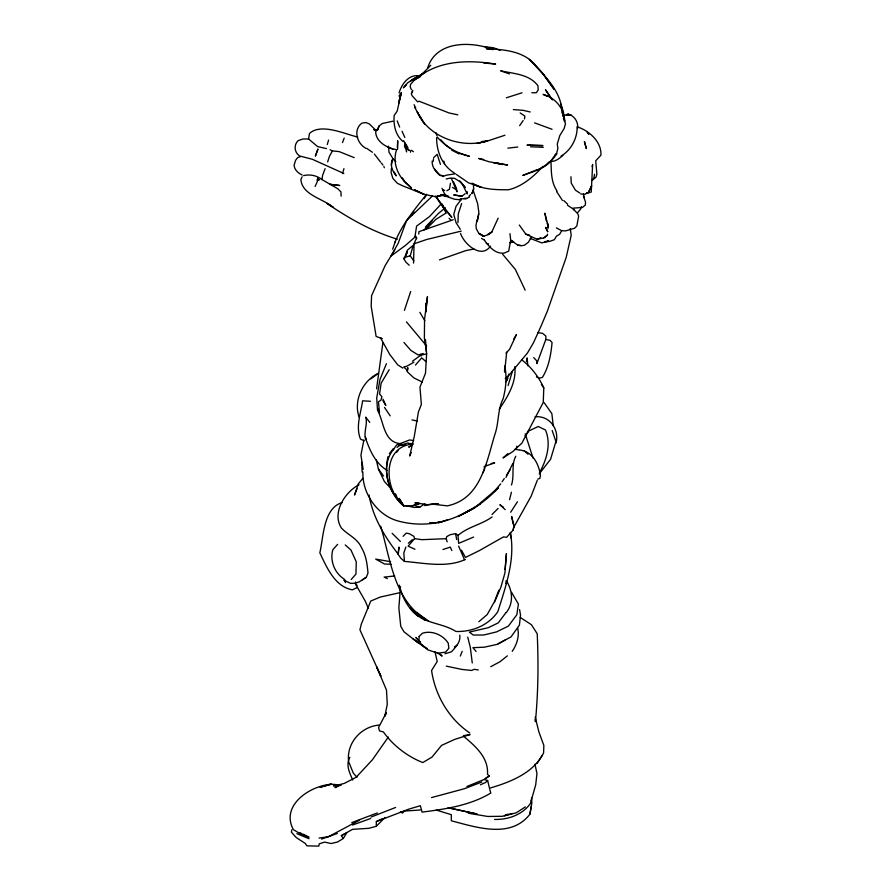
<?xml version="1.0" encoding="UTF-8"?>
<svg xmlns="http://www.w3.org/2000/svg" width="891" height="891" viewBox="0 0 891 891"><rect width="100%" height="100%" fill="white"/><g stroke="black" fill="none" stroke-linecap="round" stroke-linejoin="round"><path stroke-width="1.34" d="M533.754 357.603L536.805 360.944L536.917 363.55L545.827 339.471L545.838 336.03L542.652 333.39L537.774 332.555M291.836 829.755L291.402 832.138L296.224 837.54L305.346 843.499L306.883 845.86L318.844 846.105L319.201 843.844L324.636 842.106L331.107 843.532L337.6 841.984L343.325 838.464L341.342 835.658L352.546 829.343L368.852 828.307L376.303 826.291L376.336 821.569L382.673 818.573M563.524 114.939L563.546 112.288L560.918 104.18M410.506 152.172L410.528 150.88M416.62 237.741L414.07 243.8L413.535 263.09M556.04 443.005C559.548 429.351 549.669 415.273 535.034 416.821M404.726 142.928L404.581 146.647L406.396 150.323M407.722 369.654L407.8 367.671L407.031 371.48L413.769 377.829L422.234 382.027M457.952 222.605L458.297 213.807L461.638 203.616M521.814 359.864C531.292 367.159 538.921 377.038 543.8 387.93L543.243 402.454L521.914 443.083L512.837 451.592L503.014 457.952L507.926 453.597M397.62 149.309L397.709 140.745L397.319 147.383M425.72 312.05L426.098 303.04L426.31 306.961M510.944 538.108L510.376 532.773M561.965 113.012C562.299 91.45 543.12 74.187 529.365 59.363C517.036 50.275 500.965 49.484 486.241 48.649L491.309 49.417M418.781 234.055L418.904 231.682L453.263 219.732M436.601 137.815C436.612 151.503 442.059 165.47 454.243 172.954M362.871 471.963C362.102 493.224 377.049 515.098 397.731 520.901C412.177 524.922 427.78 525.2 442.281 521.513L434.908 522.872L429.685 522.594M391.427 168.132L391.082 172.553L392.886 178.445L397.442 183.334L403.044 186.007L424.06 194.338L435.476 196.666L443.963 194.817L437.336 196.065L442.615 195.508L448.63 196.443L440.945 194.55L454.711 199.283L460.97 199.84M505.91 583.572L506.11 581.222M505.052 569.449L506.433 553.578L504.919 573.024L500.942 587.035L494.55 601.982M426.021 311.727L426.277 308.988M426.544 306.248L427.446 296.67L424.573 319.134L424.372 338.112L426.444 351.856M459.778 635.127C460.781 642.222 455.702 646.933 451.57 651.744L445.021 653.771M433.26 161.293L433.494 158.899M412.41 92.553L412.644 90.336L411.308 93.778L412.121 95.76L417.667 101.864L419.082 101.218L448.997 112.945L457.818 114.85M376.581 388.754L382.829 343.146M450.467 183.201L449.443 189.215L446.848 190.73M524.487 118.948L524.899 116.108L520.177 112.957M341.142 196.187L340.93 191.888L337.756 188.747L321.985 179.57L322.598 175.327L325.092 168.722M388.587 146.146L388.944 152.105L392.408 157.74M414.939 236.828L416.598 226.091L429.473 216.613L441.312 203.85M511.479 484.994C514.653 475.66 511 464.979 515.778 456.237M506.701 352.212L504.607 372.115L504.551 369.565M436.334 810.086L451.314 814.686L451.314 820.789C476.329 827.271 510.777 839.077 529.933 814.174L531.214 806.444M519.297 225.033L525.857 234.177L537.095 239.245L543.766 237.964L547.319 235.291L547.497 234.21M529.933 814.174L531.86 802.914L531.571 797.801M504.117 536.972L506.678 537.295L513.194 530.022L513.984 525.59L511.612 516.446L513.171 524.053M388.053 456.582C384.789 469.501 386.616 483.891 394.468 494.839M513.194 530.022L513.984 525.59M548.01 227.951L547.442 223.062L548.01 227.951L548.288 226.492L544.846 213.138L546.428 221.146M531.159 800.018L530.524 803.348C522.416 814.82 508.204 819.787 494.55 819.442M526.436 361.468L527.127 357.87L527.795 365.789M477.075 219.787L475.95 225.612L476.351 228.809L479.002 233.743L483.713 236.249L488.981 234.389L491.966 231.849L487.912 234.433L491.709 232.183L498.158 218.15M594.564 174.313L593.863 177.877L592.359 180.383M396.629 149.521C392.686 160.781 396.517 173.5 404.87 181.731L402.108 177.944L405.138 182.399L411.497 188.012L405.884 182.644M516.257 448.908L516.836 446.191M478.823 213.974L477.242 221.168L478.879 212.492L477.621 203.627L473.388 191.008L472.074 193.447L473.644 188.959L473.388 183.602M349.818 757.339C345.519 765.235 349.695 772.775 352.736 780.059M391.338 164.958L392.753 158.821C389.634 164.924 392.296 170.983 396.25 175.85L394.323 172.13M447.193 541.851L446.202 538.687L446.692 536.638L450.111 534.745L455.546 533.642L457.996 535.413L458.665 543.365L473.622 537.05M509.552 499.662L511.423 492.222M592.07 166.673L592.638 164.456L591.245 192.022L586.401 193.447L588.494 192.333L591.613 185.929L588.494 192.333L584.73 194.372L580.698 193.904M556.775 152.673L557.889 148.463L557.254 144.075L559.782 135.61L564.237 128.337L565.507 123.559L563.368 118.703M413.858 260.907L410.216 255.84L413.224 245.303L407.332 250.215L405.661 255.483L407.465 251.886L403.757 258.624L405.906 262.154L409.214 265.24M400.493 587.002L398.856 607.829L400.738 626.262L403.946 631.752L418.647 643.28M357.013 488.736L354.495 495.028L358.416 483.713L362.837 478.378M531.314 800.285L535.714 784.793L536.961 773.455L534.956 764.155M343.035 171.807L343.948 168.655M508.115 385.525L512.414 371.191M327.242 144.565L328.59 140.099M363.896 439.887L360.933 455.112L363.172 469.379M327.643 161.928L329.458 156.304L332.432 150.891L339.193 151.615L354.239 157.64M506.712 380.624L508.828 374.097M473.644 188.959L472.074 193.447M404.425 310.346L410.673 291.513M392.664 249.202L395.459 240.993M394.98 242.363C401.874 224.387 414.861 209.285 426.633 194.216M405.862 547.085L403.835 552.899L404.425 561.397C424.339 563.045 446.469 568.068 465.347 559.481M581.433 206.745L580.531 209.229L577.88 212.336M495.129 600.011L498.804 590.299M342.5 142.56L344.193 138.116M379.154 125.909L377.628 129.774L379.154 125.909L382.206 123.537L392.864 121.209M537.295 480.327L531.136 496.198L513.65 527.494M460.313 656.054L462.173 651.332M343.848 580.241L350.742 583.405L355.03 583.226L359.251 581.868L366.335 577.245L367.983 573.113C367.259 564.259 366.101 555.494 361.479 547.586C357.391 538.387 347.958 534.945 341.498 528.163C331.497 512.915 344.85 492.088 359.028 484.715M386.427 363.673L380.023 379.332L376.715 397.943L377.528 410.25C384.177 421.922 383.353 443.05 401.485 443.696M399.09 92.965C401.763 83.587 409.192 73.775 420.106 75.913M505.943 477.465L512.837 463.431M411.208 452.561L409.704 456.025L414.259 436.49L418.447 411.798L421.365 404.469L419.962 387.162L425.508 373.162L426.611 353.939L425.452 339.46M427.691 67.961C435.877 40.786 470.76 41.031 492.701 49.384M392.24 161.171L393.209 159.01M315.091 186.497L317.419 181.319L317.742 177.855L317.374 180.171L317.931 179.013L317.53 180.138L319.524 179.559L317.374 180.171M386.438 712.934L384.879 716.175L387.273 704.224L386.482 690.046L376.659 666.925L380.836 676.069M302.138 176.83L300.891 179.381C301.915 195.04 323.199 198.637 333.223 207.358L327.053 203.471C348.76 218.306 372.104 231.515 397.375 239.211M553.69 156.771C547.898 168.087 533.832 171.284 522.794 175.427L537.028 169.736M539.445 472.787C546.551 460.001 551.462 444.13 545.47 430.008L538.264 426.499L527.45 431.623M506.288 612.551C513.817 603.062 512.581 590.31 506.266 580.598M416.676 238.71L415.874 236.304L405.349 245.493L391.104 255.984L398.244 243.154L406.508 220.634L432.391 196.009M505.91 381.905L507.781 378.397M386.026 713.245L378.575 727.557L379.499 730.943L383.375 731.901C393.054 745.444 407.22 756.426 422.791 762.562L431.957 757.127L441.568 745.388L454.766 739.374L470.069 734.552L463.576 735.654M531.359 237.051L528.497 242.129L524.409 245.248L520.912 245.816L517.927 245.214L510.688 240.214L509.986 233.654M482.877 472.787L484.459 469.602L484.392 466.773M494.672 601.225L487.254 614.489L478.835 621.751M574.216 210.109L572.88 208.617L577.78 213.74L578.627 216.168L576.845 225.98L574.572 228.23L565.618 230.903L561.698 230.691L559.726 234.21L556.407 236.182L554.369 239.712L549.435 241.461L544.579 241.851M389.211 369.698L381.136 383.175L379.566 394.056L381.871 396.606L381.003 400.081L378.463 401.83L379.533 412.834M466.906 786.486L484.158 779.48L487.644 780.516L489.482 788.245C510.02 782.22 533.453 773.288 543.588 752.94L543.855 745.455L538.821 731.7L535.201 717.055M388.331 737.057L372.46 759.7L356.122 777.308L344.227 783.434L340.251 784.425L335.038 787.655L340.429 785.082L333.423 785.829L340.863 785.305M394.78 249.714L385.112 265.663L371.603 295.612L371.157 306.17L376.125 336.419L382.139 338.691L380.624 338.045L389.779 354.484L397.687 364.82L402.777 368.083M513.773 338.948L516.468 334.537L509.552 349.383L505.988 353.059M343.325 838.464L346.833 832.74L341.342 835.658M537.162 763.286L542.218 755.301M499.205 409.281C507.67 396.718 516.602 382.451 514.764 366.702M512.236 651.321C516.858 644.572 519.631 636.007 517.604 627.854M510.677 512.236L517.437 501.767M411.664 215.099L413.881 211.713M502.123 481.741L504.284 478.523M506.433 475.315L510.02 469.958M424.071 198.626L426.288 195.385M519.642 125.687L523.184 120.53M378.341 127.948L375.668 131.812C375.857 141.613 386.995 148.062 395.66 149.476M392.953 450.178L396.618 444.965L409.548 439.965L413.658 440.577M403.077 536.326L406.229 533.119L409.325 533.72L413.892 536.326L414.571 538.654L408.134 546.183L414.994 549.257M505.999 612.596L498.258 622.876L488.335 627.687L469.334 632.098L473.255 635.06L483.668 635.016L496.554 631.908L508.416 626.083L516.825 614.757L518.406 604.087L511.568 592.326M461.126 199.617L456.036 206.311L453.764 214.464L456.081 222.717L460.302 229.31M557.009 153.53C552.008 161.271 544.613 166.884 536.182 170.437M389.378 453.708L393.254 448.685M424.138 229.934L432.135 220.823M542.953 166.361C533.843 176.463 522.07 186.631 508.46 189.772C496.198 189.783 482.911 189.683 471.996 183.379M396.462 452.494L398.043 450.512M393.744 449.075C379.722 465.703 387.941 493.313 403.801 505.899L411.698 505.954M417.779 78.408L430.754 65.299M554.503 155.446L556.017 153.597M546.205 165.191L548.733 162.151M539.244 473.867L550.593 459.244L555.895 441.535L552.186 430.509M524.977 435.788L528.486 431.589M494.06 491.598L500.686 483.88M415.451 365.065L421.688 357.87L426.009 361.646M351.188 579.506L355.955 574.082L356.266 561.82L350.931 550.003L345.229 544.924M490.451 246.139C481.508 259.337 464.111 244.279 460.536 233.397M337.633 544.356L332.844 549.714C329.57 560.962 334.849 573.57 344.817 579.529M404.158 86.717L407.788 82.74L424.027 72.795M425.419 227.105L438.372 213.461L445.344 207.815M484.381 466.984L486.152 465.202M376.303 826.291L385.035 817.437M426.065 229.299L435.844 219.409L445.533 213.35M492.01 514.519L498.091 508.416M397.052 447.516L398.956 445.623L408.212 442.894M403.345 87.875L406.296 84.99M487.644 780.516L485.673 782.421L480.427 784.804M433.616 157.707L437.169 154.321L440.444 164.389M469.011 196.053L470.66 194.516M408.345 543.22L412.333 539.679M447.872 519.676L438.071 522.794C461.07 517.203 482.543 505.331 498.425 487.633L474.636 507.848L458.063 516.513L474.636 507.848M505.219 378.63L508.282 376.047L527.528 352.892L533.431 342.868L540.982 326.262L547.308 311.293L566.208 257.365L571.198 235.38L570.24 228.508M562.845 155.502C559.425 158.32 555.394 161.906 550.616 161.338M507.335 655.865L500.074 661.679L490.729 666.691M592.17 180.26L596.001 177.209L596.881 174.113L595.723 160.837L600.935 155.134C601.648 141.602 589.029 130.676 577.301 126.856M461.872 196.232L453.92 194.951L461.872 196.232L465.236 193.67M543.766 237.964L547.319 235.291M419.494 76.281L414.538 79.923L410.584 84.355L410.183 86.705L411.352 89.579M412.444 361.267L420.708 355.197L426.756 353.827M370.756 378.92L377.706 373.852M403.757 258.624L406.151 256.92L410.216 255.84M457.996 535.413C468.031 526.748 481.441 524.688 492.122 516.936M484.158 779.48L489.237 775.983L487.488 774.301C488.669 757.272 475.059 745.956 463.331 736.044M485.461 778.489L489.237 775.983M405.494 505.598L414.115 507.402L420.129 506.923L424.695 503.894M454.421 646.911L457.428 644.939M362.292 579.852L366.335 577.245M525.345 806.912L516.19 812.837L504.429 815.722L508.082 814.096M561.118 156.036C571.042 150.256 577.379 138.339 577.123 126.968M410.25 81.148L419.839 75.679L411.609 80.079L415.952 77.651M412.678 444.676L408.668 447.082L410.706 446.291M503.326 537.006L479.28 550.649L465.492 557.421L461.449 550.181M458.742 516.19L480.461 503.994M413.914 362.247L406.574 366.335L403.734 367.003L407.677 370.656M504.885 640.15L497.256 644.349L484.181 647.211L472.921 647.657L476.095 651.444M469.668 196.911L465.815 198.893L460.235 198.693M359.519 820.154L328.423 836.749L319.056 838.075M498.169 643.803L511.011 636.92L519.397 625.17L520.522 615.158L519.587 609.611M357.414 587.403L352.413 589.831C334.871 586.779 326.629 567.11 319.824 552.821C323.522 537.318 323.288 508.07 342.055 502.658M431.745 504.016L424.606 505.598M481.842 782.031L464.445 788.713L431.522 797.59M378.575 373.195C362.626 380.568 353.204 400.627 359.173 417.3M342.467 173.455L343.803 173.455L312.407 159.3L301.058 156.326L297.616 157.685L295.556 160.369L294.063 165.303C294.442 169.813 298.184 173.244 302.116 174.97M506.378 97.787L522.015 92.798M371.068 817.058L395.637 807.458M442.838 176.552L446.358 175.182L455.635 173.756M376.336 821.569L408.958 809.084L420.34 805.72L422.067 812.113C445.489 809.139 470.415 805.397 490.841 793.012L489.682 789.303M351.778 822.616L377.316 812.96M540.202 238.131L540.893 237.875L537.095 239.245M484.359 466.561L494.639 462.808L491.242 463.543M352.513 825.033L370.589 818.517M321.629 839.088L337.355 833.453M439.519 259.871L465.926 250.571L473.956 249.023M563.591 115.73L568.269 114.104C574.439 115.763 578.571 122.145 577.557 128.471M566.464 114.727L570.953 115.106L566.464 114.727L568.269 114.104M504.941 135.243L487.433 141.023L476.941 143.384L487.7 140.823C462.106 149.064 428.671 137.381 417.222 112.021L424.617 124.172M414.07 243.8L426.633 239.501L461.248 231.114M537.841 479.102L539.835 478.422L540.436 475.839C539.133 464.211 532.495 451.347 519.609 450M442.961 549.513L450.289 547.119L451.837 550.571M418.681 503.749L411.33 506.021L418.848 504.295M320.27 787.187L330.617 784.08L340.83 785.094M509.864 242.798L513.65 241.684M420.652 76.515L418.258 77.194C440.065 60.109 469.446 59.82 495.63 64.074L483.835 63.016M512.503 813.472L502.468 816.301L487.756 816.468L468.298 813.216M423.192 353.504L418.091 354.919L410.885 350.419L403.935 342.456M399.168 592.827L380.245 597.07L370.779 601.046L361.323 624.079L359.931 629.792L380.791 675.991M320.214 787.243L331.407 784.292C309.745 785.639 280.219 805.709 293.406 829.644L300.768 834.065L309.021 837.228L303.419 834.243M446.202 178.991L450.267 178.066L454.544 178.3L460.747 182.154L465.269 187.522L459.711 181.051L462.284 183.947L467.218 193.948L467.207 191.71M413.09 444.086C381.593 446.035 383.921 490.562 403.801 505.899L399.168 498.47L403.801 505.899L397.52 498.826L395.548 493.803M544.691 241.706L548.656 240.982L541.851 242.909L530.201 238.398M379.087 725.096C360.877 726.566 346.265 743.339 348.626 761.671L353.371 773.254L356.99 777.208M303.564 175.627C310.057 174.046 316.717 175.494 321.985 179.57M507.881 148.151L517.794 147.004M394.68 575.965L384.099 577.101L387.318 578.615M398.956 445.623L405.516 444.954M446.202 538.687L422.044 539.679L414.571 538.654M482.087 141.446L487.433 141.023M420.307 809.986L404.091 811.088L402.654 813.082L400.382 811.979M464.278 198.337L466.539 198.337M531.816 92.742L536.349 92.753L538.231 89.824L537.941 85.77C529.343 74.064 513.539 73.73 500.675 70.812L509.351 73.897M517.927 245.214L520.522 245.225M408.846 443.484L412.633 443.584M391.205 564.237L384.567 564.025L375.69 559.102L390.57 561.675M530.557 146.792L543.31 147.316M370.411 401.284L362.615 400.816C360.844 413.368 355.464 426.477 360.465 439.051L364.007 440.8M326.496 148.597L317.619 146.603L308.587 138.985L302.985 138.985L298.14 140.655C293.206 145.211 294.598 153.553 300.523 156.482M419.082 503.137L414.883 502.802L427.702 504.674L438.495 504.016L432.603 504.15L447.327 505.854C481.24 498.849 486.408 461.716 494.962 434.229C498.993 422.702 497.49 409.771 503.092 398.845C505.954 388.064 507.068 376.96 504.718 365.956M513.327 109.571L523.262 110.361L530.212 111.965M416.197 506.522L420.129 506.923M484.971 46.733L493.725 47.813L499.974 50.364M478.278 669.965L474.157 669.297L471.718 670.466L461.894 669.431L446.268 666.123M514.842 449.276L518.907 449.955M399.357 585.198C402.175 597.226 408 608.854 418.347 616.082L410.339 608.163C420.752 624.001 441.413 622.096 455.947 631.474C472.219 632.02 488.513 625.371 497.857 611.638C505.776 586.155 515.611 559.448 510.309 532.417M486.241 243.41L488.513 243.844M545.827 339.471L550.115 340.351L552.064 342.567C550.928 354.562 548.834 367.092 542.385 377.439L539.679 378.074L536.438 377.004M483.679 159.5L478.679 158.464L489.114 161.772L507.558 165.002L493.792 162.741L502.502 164.534L496.22 162.763M411.998 419.928L417.378 421.042M377.027 130.309L373.741 129.618L376.08 130.476L369.353 123.96L365.856 122.524L361.902 123.147C352.836 129.819 357.024 143.629 365.9 148.329M476.072 813.75L448.073 807.747L477.398 814.107M525.857 234.177L529.566 235.09M459.645 153.274L469.446 156.281C457.005 153.352 445.812 146.692 437.292 137.192M552.064 129.295L534.6 122.869M357.725 137.058C344.371 133.884 321.016 122.858 309.478 133.472L308.587 138.985M387.708 147.193L392.842 149.153M441.969 188.291L442.649 189.705L444.665 190.474M492.935 49.684L489.27 48.17L491.554 49.194M296.848 833.642L309.032 838.732L300.055 832.628M471.963 183.279L481.196 187.322L468.354 182.755L456.548 174.58M547.208 96.295L543.087 94.401C555.171 97.498 564.382 108.646 564.671 121.176M330.049 149.755L332.432 150.891M451.481 150.011L459.166 153.965M512.993 241.405L510.688 240.214L508.728 251.128L504.106 253.122C495.14 254.091 489.114 246.696 484.37 240.202M556.352 227.884L561.698 230.691M409.27 150.512L407.254 149.443L405.906 147.349L405.739 144.799M481.508 238.398L484.637 240.202M452.461 187.4L455.657 189.293M567.623 204.128L563.736 200.553M579.796 192.979L575.475 190.217L571.254 183.156L570.942 176.73M520.221 617.407L531.415 624.714L537.217 633.746C538.532 662.949 538.253 692.496 535.402 721.632L535.112 719.226M567.489 205.231L572.011 208.249L582.514 207.425L585.376 204.975L585.51 202.023L583.494 196.243L583.973 197.702L583.594 193.96M426.377 619.724C394.034 600.701 390.481 558.935 380.646 526.158M436.724 652.412L442.125 656.099L440.455 654.284M366.802 148.418L372.427 152.272M503.348 507.146L499.851 504.752L505.23 509.619M427.446 648.782L413.112 638.858L424.684 647.356M428.281 620.815L416.732 612.741L424.851 620.203L416.943 612.317M411.274 150.211L413.413 151.726M355.487 582.035L355.62 584.24L357.113 585.331M450.345 148.563L445.311 144.732L440.878 139.865M387.039 470.337C376.559 463.977 370.89 452.884 366.847 441.736C362.125 433.694 368.261 425.33 365.711 417.122L369.776 422.401M469.791 732.97C448.908 718.914 435.098 695.203 431.578 670.511L437.191 661.49L434.964 651.599M404.425 561.397L400.794 558.223L397.987 554.102L399.001 547.041L398.266 554.247C384.7 536.727 372.672 517.248 369.086 495.017M446.469 195.53L444.464 193.726L442.649 189.705M423.314 618.766L424.851 620.203M524.097 450.601L527.962 454.221M400.081 96.952L399.034 95.961L400.961 93.132L398.656 103.133L401.362 92.742L397.163 111.163L394.156 115.54C393.41 124.94 395.381 135.332 403.111 141.58M449.042 218.228L451.024 220.177M392.14 533.297L400.371 541.461M588.929 134.107L587.225 132.38L588.684 134.029M390.358 487.923L384.433 481.585L378.397 468.989L376.269 459.734M420.029 641.876L415.897 637.41L420.062 642.567M393.131 158.687L395.782 161.627M426.666 346.031L406.441 321.874M502.602 254.202L515.332 269.394L525.167 290.165M374.343 154.032L380.557 162.095M381.359 163.086L382.952 165.058M378.397 468.989L383.52 476.017M550.304 96.907L551.707 98.901M544.123 402.654L551.863 413.647L553.244 425.731M406.218 146.191L408.969 150.1M562.433 200.43L556.574 191.476M541.45 384.5L543.8 387.93M434.541 169.045L439.898 175.07L443.295 175.839L440.087 175.516C435.799 172.008 431.745 166.94 432.168 161.082M384.5 407.421L390.158 415.841M391.405 489.103L393.466 492.188M406.173 151.102L406.708 151.916M437.96 199.294L436.523 197.156L444.943 209.92L442.003 203.894M439.386 201.433L451.904 217.46L443.551 207.781L435.432 196.165M550.226 97.086L545.47 89.724L552.509 99.948M423.392 122.178L414.482 107.143M420.708 355.197L421.22 356.032M403.645 140.733L407.833 147.483M419.828 312.34L424.807 320.637M382.907 400.505L385.814 405.438L382.996 399.135M355.62 584.24L365.232 601.08L368.284 608.185M557.031 190.952C550.905 182.12 551.351 171.239 550.983 161.015M414.092 104.681L415.707 108.034M464.456 559.626L458.62 546.116M451.381 178.467L456.994 191.81L456.771 189.783M453.474 181.775L456.66 188.758M402.053 131.267L404.848 137.47M442.515 205.064L446.113 213.261M344.427 579.985L345.496 582.569M377.851 408.735L379.109 411.809M525.211 433.817L533.03 458.074M397.197 120.875L399.658 127.09M365.31 436.779L366.435 439.786M435.899 132.77L437.024 135.822M383.898 166.461L384.299 167.753M443.829 161.071L444.576 163.666M467.73 637.121L470.348 647.501L472.263 662.971M564.905 121.031L562.555 113.725L562.967 116.209M455.546 533.642L456.693 539.567M361.768 462.306L362.136 472.107M419.126 636.475L418.993 640.306L421.254 644.46L427.736 649.795L437.793 653.192L445.533 652.145L448.841 648.358L448.262 643.202C442.994 634.904 431.979 630.137 422.457 633.223L419.126 636.475M317.864 149.243L315.47 155.892L317.864 149.243M420.719 75.044L414.538 79.923L425.586 71.859L420.719 75.044M530.134 145.155L527.026 145.188L542.931 145.578L530.134 145.155M339.605 185.495L330.149 184.337L339.605 185.495M483.713 236.249L479.235 233.487L483.713 236.249M424.06 194.338L414.582 189.861L424.06 194.338M533.364 62.871L529.365 59.363L542.742 73.474L553.924 89.055L542.742 73.474L533.364 62.871M547.698 231.638L545.737 227.461L547.698 231.638M586.345 148.519L584.44 141.669L586.345 148.519"/></g></svg>
